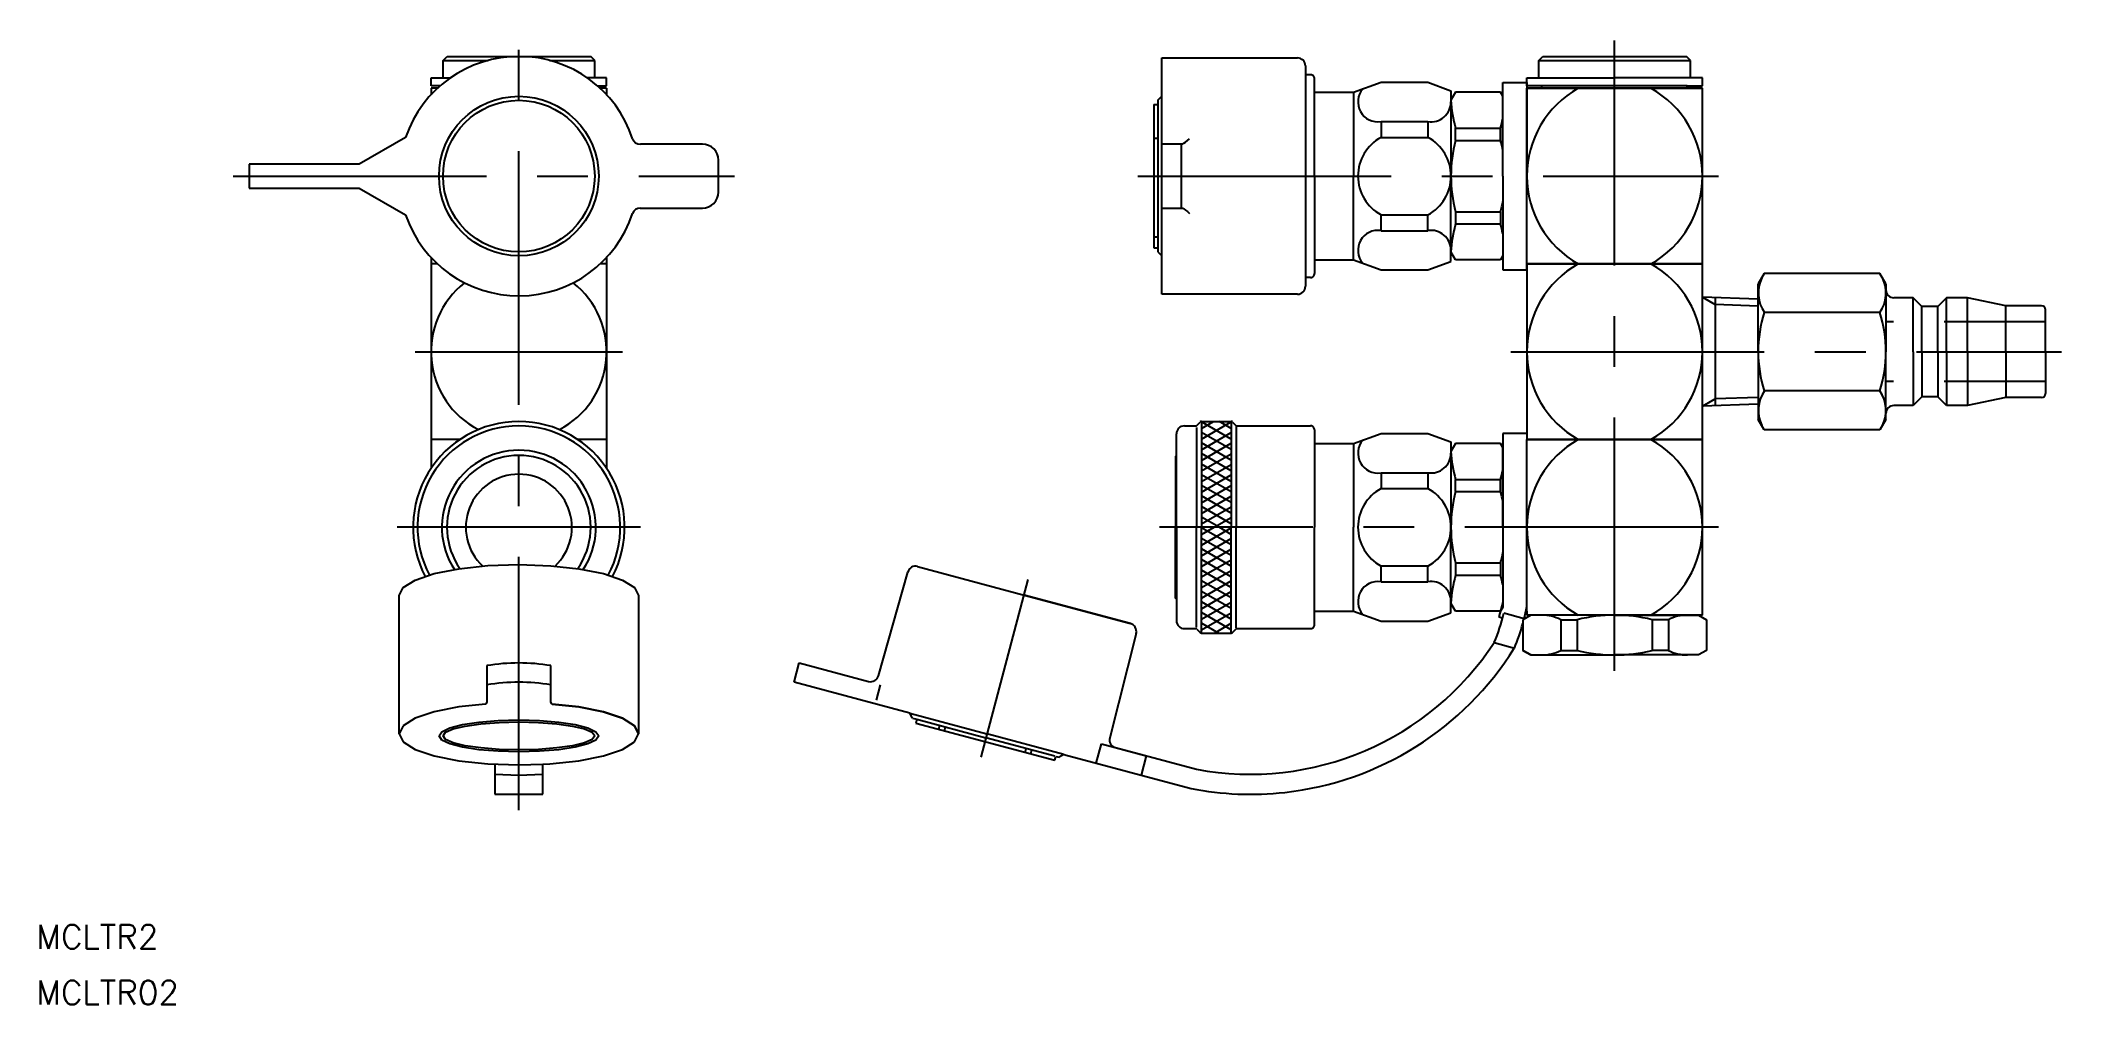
# Model space of a CAD drawing. Extents: x -60 to 193, y -104 to 17.
import ezdxf

# ---------------------------------------------------------------- set-up
doc = ezdxf.new("R2010")
doc.units = 0
doc.linetypes.add('CENTER', pattern=[50.8, 31.75, -6.35, 6.35, -6.35])
doc.linetypes.add('DASHED', pattern=[19.05, 12.7, -6.35])
doc.layers.get('0').update_dxf_attribs({"linetype": 'CONTINUOUS'})
doc.layers.add('CENTER', color=1, linetype='CENTER')
doc.styles.get("Standard").update_dxf_attribs({"font": 'txt.shx', "height": 3, "bigfont": 'bigfont.shx'})

msp = doc.modelspace()

# ---------------------------------------------------------------- linework, layer by layer
at = {"color": 7, "linetype": 'CONTINUOUS'}
for p, q in [((-9.5, 14.5), (-9, 15)), ((-9.5, 14.5), (-3.84, 14.5)), ((-9.5, 12.3), (-9.5, 14.5)), ((-9, 15), (9, 15)), ((3.84, 14.5), (9.5, 14.5)), ((9.5, 14.5), (9, 15)), ((9.5, 12.3), (9.5, 14.5)), ((80.53, -14.8), (80.53, 14.8)), ((80.53, 14.8), (97.53, 14.8)), ((98.53, 13.8), (98.53, -13.8)), ((99.18, 12.7), (98.53, 12.7)), ((127.77, 14.5), (128.27, 15)), ((127.77, 14.5), (137.27, 14.5)), ((127.77, 12.3), (127.77, 14.5)), ((128.27, 15), (146.27, 15)), ((137.27, 14.5), (146.77, 14.5)), ((146.77, 14.5), (146.27, 15)), ((146.77, 12.3), (146.77, 14.5)), ((-11, 11.3), (-11, 12.3)), ((-11, 12.3), (-9.1, 12.3)), ((-9.86, 11.3), (-11, 11.3)), ((-11, 11), (-11, 10.2)), ((-10.2, 11), (-11, 11)), ((-9.5, 12.3), (-9.1, 12.3)), ((-9.1, 12.3), (-8.59, 12.3)), ((9.5, 12.3), (8.59, 12.3)), ((11, 12.3), (9.1, 12.3)), ((9.86, 11.3), (11, 11.3)), ((11, 11), (10.2, 11)), ((11, 11.3), (11, 12.3)), ((11, 11), (11, 10.2)), ((99.68, 0), (99.68, 12.2)), ((99.68, 10.5), (104.57, 10.5)), ((104.57, 10.5), (108.01, 11.75)), ((104.57, 10.5), (104.57, 0)), ((108.01, 11.75), (113.89, 11.75)), ((113.89, 11.75), (116.77, 10.7)), ((116.77, 10.7), (116.77, 0)), ((117.35, 10.5), (116.77, 9.5)), ((122.98, 10.5), (117.35, 10.5)), ((123.27, 10), (122.98, 10.5)), ((123.27, -0.01), (123.27, 11.74)), ((123.27, 11.74), (126.27, 11.74)), ((126.27, 11.3), (126.27, 12.3)), ((126.27, 12.3), (128.17, 12.3)), ((126.27, 11.74), (126.27, 0.01)), ((146.37, 11.3), (126.27, 11.3)), ((126.27, 11), (148.27, 11)), ((148.27, 11), (126.27, 11)), ((126.27, -11), (126.27, 11)), ((126.27, -11.01), (126.27, 10.99)), ((127.77, 12.3), (128.17, 12.3)), ((127.77, 11), (128.17, 11)), ((128.17, 12.3), (137.27, 12.3)), ((128.17, 11), (128.17, 11.3)), ((146.77, 12.3), (137.27, 12.3)), ((146.77, 11), (137.27, 11)), ((148.27, 12.3), (146.37, 12.3)), ((146.37, 11), (146.37, 11.3)), ((146.37, 11.3), (148.27, 11.3)), ((148.27, 11.3), (148.27, 12.3)), ((148.27, -55), (148.27, 11)), ((79.53, 8.98), (79.53, -7.62)), ((79.53, 8.98), (80.03, 8.98)), ((80.03, 9.5), (80.53, 10)), ((80.03, 9.5), (80.03, -9.5)), ((80.53, -10.01), (80.53, 10.01)), ((116.77, 9.5), (116.77, 0)), ((123.27, 0), (123.27, 10)), ((123.27, 0.01), (123.27, 9.01)), ((123.27, -0.01), (123.27, 8.99)), ((123.27, 0), (123.27, 7.9)), ((108.01, 6.84), (108.01, 4.85)), ((108.01, 6.84), (113.89, 6.84)), ((113.89, 6.84), (113.89, 4.85)), ((117.35, 5.99), (122.98, 5.99)), ((117.35, 4.47), (117.35, 5.99)), ((122.98, 4.47), (122.98, 5.99)), ((-14.19, 4.85), (-20, 1.5)), ((15.72, 4), (15.22, 4)), ((23, 4), (15.72, 4)), ((23, 4), (23, 4)), ((79.53, 4.74), (80.03, 4.74)), ((83.07, 4), (80.53, 4)), ((83.03, 1.5), (83.03, 4)), ((83.07, 4), (83.16, 4.03)), ((83.16, 4.03), (83.31, 4.11)), ((83.31, 4.11), (83.5, 4.25)), ((83.5, 4.25), (83.75, 4.44)), ((83.75, 4.44), (84.03, 4.68)), ((108.01, 4.85), (113.89, 4.85)), ((117.35, 4.47), (122.98, 4.47)), ((-20, 1.5), (-33.79, 1.5)), ((-33.79, 1.5), (-33.79, -1.5)), ((25, 0), (25, 2)), ((25, -2), (25, 0)), ((79.53, 0), (80.03, 0)), ((83.03, -1.5), (83.03, 1.5)), ((99.68, 0), (99.68, -12.2)), ((104.57, -10.5), (104.57, 0)), ((123.27, 0.01), (123.27, -11.74)), ((126.27, -10.49), (126.27, 0.01)), ((-33.79, -1.5), (-20, -1.5)), ((-20, -1.5), (-14.19, -4.85)), ((83.03, -4), (83.03, -1.5)), ((116.77, -10.7), (116.77, 0)), ((116.77, -9.5), (116.77, 0)), ((123.27, 0), (123.27, -7.9)), ((123.27, 0), (123.27, -10)), ((123.27, -0.01), (123.27, -9.01)), ((123.27, -0.01), (123.27, -9.01)), ((126.27, -11.74), (126.27, -0.01)), ((15.2, -4), (15.39, -4)), ((15.39, -4), (23, -4)), ((80.53, -4), (83.07, -4)), ((83.07, -4), (83.16, -4.03)), ((83.16, -4.03), (83.31, -4.11)), ((83.31, -4.11), (83.5, -4.25)), ((83.5, -4.25), (83.75, -4.44)), ((83.75, -4.44), (84.03, -4.68)), ((108.01, -4.86), (113.89, -4.86)), ((108.01, -6.84), (108.01, -4.86)), ((113.89, -6.84), (113.89, -4.86)), ((117.35, -4.47), (122.98, -4.47)), ((117.35, -4.47), (117.35, -5.99)), ((122.98, -4.47), (122.98, -5.99)), ((108.01, -6.84), (113.89, -6.84)), ((117.35, -5.99), (122.98, -5.99)), ((79.53, -7.62), (80.03, -7.62)), ((79.53, -7.64), (79.53, -8.98)), ((79.53, -8.98), (80.03, -8.98)), ((80.03, -9.5), (80.53, -10)), ((117.35, -10.5), (116.77, -9.5)), ((123.27, -10), (122.98, -10.5)), ((-11, -10.2), (-11, -11)), ((-11, -11), (-11, -33)), ((-10.2, -11), (-11, -11)), ((11, -11), (10.2, -11)), ((11, -10.2), (11, -11)), ((11, -11), (11, -33)), ((99.68, -10.5), (104.57, -10.5)), ((104.57, -10.5), (108.01, -11.75)), ((108.01, -11.75), (113.89, -11.75)), ((113.89, -11.75), (116.77, -10.7)), ((122.98, -10.5), (117.35, -10.5)), ((123.27, -11.74), (126.27, -11.74)), ((126.27, -11), (126.27, -33)), ((148.27, -11), (126.27, -11)), ((126.27, -11), (148.27, -11)), ((156.02, -12.19), (155.26, -13.5)), ((170.5, -12.19), (156.02, -12.19)), ((171.26, -13.5), (170.5, -12.19)), ((97.53, -14.8), (80.53, -14.8)), ((99.18, -12.7), (98.53, -12.7)), ((155.26, -15.42), (148.27, -15.18)), ((155.26, -22), (155.26, -13.5)), ((171.26, -13.5), (171.26, -22)), ((149.85, -15.23), (149.85, -28.77)), ((170.5, -17.09), (156.02, -17.09)), ((174.66, -15.25), (172.26, -15.25)), ((174.66, -22), (174.66, -15.25)), ((175.76, -16.35), (174.66, -15.25)), ((175.76, -22), (175.76, -16.35)), ((177.76, -16.35), (175.76, -16.35)), ((178.86, -15.25), (177.76, -16.35)), ((177.76, -22), (177.76, -16.35)), ((178.86, -22), (178.86, -15.25)), ((181.46, -15.25), (178.86, -15.25)), ((181.46, -22), (181.46, -15.25)), ((186.26, -16.25), (181.46, -15.25)), ((186.26, -22), (186.26, -16.25)), ((190.76, -16.25), (186.26, -16.25)), ((191.26, -22), (191.26, -16.75)), ((155.26, -22), (155.26, -30.5)), ((171.26, -30.5), (171.26, -22)), ((174.66, -22), (174.66, -28.75)), ((175.76, -22), (175.76, -27.65)), ((177.76, -22), (177.76, -27.65)), ((178.86, -22), (178.86, -28.75)), ((181.46, -22), (181.46, -28.75)), ((186.26, -22), (186.26, -27.75)), ((191.26, -22), (191.26, -27.25)), ((170.5, -26.91), (156.02, -26.91)), ((175.76, -27.65), (174.66, -28.75)), ((177.76, -27.65), (175.76, -27.65)), ((178.86, -28.75), (177.76, -27.65)), ((186.26, -27.75), (181.46, -28.75)), ((190.76, -27.75), (186.26, -27.75)), ((155.26, -28.58), (148.27, -28.82)), ((174.66, -28.75), (172.26, -28.75)), ((181.46, -28.75), (178.86, -28.75)), ((82.38, -44), (82.38, -32.3)), ((83.38, -31.3), (84.8, -31.3)), ((84.88, -31.48), (84.88, -44)), ((84.94, -31.24), (85.37, -30.81)), ((85.51, -30.75), (85.51, -44)), ((85.51, -30.75), (89.25, -30.75)), ((85.51, -31.63), (87.04, -30.75)), ((89.25, -32.94), (85.51, -30.78)), ((85.51, -32.96), (89.25, -30.8)), ((89.25, -34.26), (85.51, -32.11)), ((85.51, -34.29), (89.25, -32.13)), ((89.25, -31.61), (87.76, -30.75)), ((89.25, -30.75), (89.25, -44)), ((89.39, -30.81), (89.82, -31.24)), ((89.88, -31.4), (89.88, -44)), ((89.96, -31.3), (99.18, -31.3)), ((99.68, -31.8), (99.68, -44)), ((104.57, -33.5), (108.01, -32.25)), ((108.01, -32.25), (113.89, -32.25)), ((113.89, -32.25), (116.77, -33.3)), ((126.27, -32.26), (123.27, -32.26)), ((123.27, -32.26), (123.27, -53.4)), ((156.02, -31.81), (155.26, -30.5)), ((170.5, -31.81), (156.02, -31.81)), ((171.26, -30.5), (170.5, -31.81)), ((-7.39, -33), (-11, -33)), ((-11, -33), (-11, -36.61)), ((11, -33), (7.39, -33)), ((11, -33), (11, -36.61)), ((82.38, -34.99), (82.27, -35.1)), ((82.27, -35.1), (82.27, -44)), ((89.25, -35.59), (85.51, -33.43)), ((85.51, -35.62), (89.25, -33.46)), ((89.25, -36.92), (85.51, -34.76)), ((85.51, -36.94), (89.25, -34.79)), ((99.68, -33.5), (104.57, -33.5)), ((104.57, -33.5), (104.57, -44)), ((116.77, -33.3), (116.77, -44)), ((117.35, -33.5), (116.77, -34.5)), ((116.77, -34.5), (116.77, -44)), ((122.98, -33.5), (117.35, -33.5)), ((123.27, -34), (122.98, -33.5)), ((123.27, -44), (123.27, -34)), ((123.27, -43.99), (123.27, -34.99)), ((148.27, -33), (126.27, -33)), ((126.27, -33), (148.27, -33)), ((126.27, -55), (126.27, -33)), ((89.25, -38.25), (85.51, -36.09)), ((85.51, -38.27), (89.25, -36.12)), ((89.25, -39.57), (85.51, -37.42)), ((85.51, -39.6), (89.25, -37.44)), ((108.01, -37.16), (113.89, -37.16)), ((108.01, -37.16), (108.01, -39.15)), ((113.89, -37.16), (113.89, -39.15)), ((123.27, -44), (123.27, -36.1)), ((89.25, -40.9), (85.51, -38.75)), ((85.51, -40.93), (89.25, -38.77)), ((89.25, -42.23), (85.51, -40.07)), ((85.51, -42.26), (89.25, -40.1)), ((108.01, -39.15), (113.89, -39.15)), ((117.35, -38.01), (122.98, -38.01)), ((117.35, -39.53), (117.35, -38.01)), ((117.35, -39.53), (122.98, -39.53)), ((122.98, -39.53), (122.98, -38.01)), ((89.25, -43.56), (85.51, -41.4)), ((85.51, -43.58), (89.25, -41.43)), ((87.71, -44), (85.51, -42.73)), ((87.09, -44), (89.25, -42.76)), ((82.27, -52.9), (82.27, -44)), ((82.38, -44), (82.38, -55.7)), ((84.88, -56.52), (84.88, -44)), ((85.51, -57.25), (85.51, -44)), ((85.51, -44.91), (87.09, -44)), ((89.25, -46.21), (85.51, -44.06)), ((85.51, -46.24), (89.25, -44.08)), ((89.25, -47.54), (85.51, -45.39)), ((85.51, -47.57), (89.25, -45.41)), ((89.25, -44.89), (87.71, -44)), ((89.25, -57.25), (89.25, -44)), ((89.88, -56.6), (89.88, -44)), ((99.68, -56.2), (99.68, -44)), ((104.57, -54.5), (104.57, -44)), ((116.77, -54.7), (116.77, -44)), ((116.77, -53.5), (116.77, -44)), ((123.27, -44), (123.27, -51.9)), ((123.27, -44), (123.27, -54)), ((123.27, -44.01), (123.27, -53.01)), ((126.27, -51.9), (126.27, -44)), ((89.25, -48.87), (85.51, -46.71)), ((85.51, -48.9), (89.25, -46.74)), ((89.25, -50.2), (85.51, -48.04)), ((85.51, -50.22), (89.25, -48.07)), ((-14.49, -51.55), (-12.99, -50.61)), ((-12.99, -50.61), (-10.61, -49.81)), ((-10.61, -49.81), (-7.5, -49.19)), ((-7.5, -49.19), (-3.88, -48.8)), ((-3.88, -48.8), (0, -48.66)), ((0, -48.66), (4, -48.81)), ((4, -48.81), (7.5, -49.19)), ((7.5, -49.19), (10.61, -49.81)), ((10.61, -49.81), (12.99, -50.61)), ((12.99, -50.61), (14.49, -51.55)), ((45.04, -62.61), (48.73, -49.63)), ((49.96, -48.92), (63.29, -52.49)), ((49.96, -48.92), (49.96, -48.92)), ((89.25, -51.53), (85.51, -49.37)), ((85.51, -51.55), (89.25, -49.4)), ((108.01, -48.85), (113.89, -48.85)), ((108.01, -50.84), (108.01, -48.85)), ((113.89, -50.84), (113.89, -48.85)), ((117.35, -48.47), (122.98, -48.47)), ((117.35, -48.47), (117.35, -49.99)), ((117.35, -49.99), (122.98, -49.99)), ((122.98, -48.47), (122.98, -49.99)), ((-15, -52.56), (-14.49, -51.55)), ((-15, -54.66), (-15, -52.56)), ((14.49, -51.55), (15, -52.56)), ((15, -52.56), (15, -69.41)), ((76.62, -56.06), (63.29, -52.49)), ((63.29, -52.49), (76.62, -56.06)), ((82.38, -53.01), (82.27, -52.9)), ((89.25, -52.85), (85.51, -50.7)), ((85.51, -52.88), (89.25, -50.72)), ((89.25, -54.18), (85.51, -52.03)), ((85.51, -54.21), (89.25, -52.05)), ((108.01, -50.84), (113.89, -50.84)), ((-15, -69.88), (-15, -54.66)), ((89.25, -55.51), (85.51, -53.35)), ((85.51, -55.53), (89.25, -53.38)), ((89.25, -56.84), (85.51, -54.68)), ((85.51, -56.86), (89.25, -54.71)), ((99.68, -54.5), (104.57, -54.5)), ((104.57, -54.5), (108.01, -55.75)), ((113.89, -55.75), (116.77, -54.7)), ((117.35, -54.5), (116.77, -53.5)), ((122.98, -54.5), (117.35, -54.5)), ((123.27, -53.4), (122.76, -55.23)), ((122.76, -55.23), (123.24, -55.36)), ((123.27, -54), (122.98, -54.5)), ((125.92, -55.48), (123.41, -54.78)), ((126.77, -55), (125.77, -55.58)), ((126.77, -55), (125.77, -55.58)), ((125.77, -55.58), (125.77, -59.42)), ((126.27, -54.5), (126.27, -55)), ((126.27, -55), (126.27, -54.5)), ((148.27, -55), (126.27, -55)), ((127.77, -55), (126.77, -55)), ((137.27, -55), (126.77, -55)), ((130.52, -55.58), (130.52, -59.42)), ((130.52, -55.58), (132.58, -55.58)), ((132.58, -55.58), (132.58, -59.42)), ((147.77, -55), (137.27, -55)), ((137.27, -55), (147.77, -55)), ((141.96, -55.58), (141.96, -59.42)), ((144.02, -55.58), (141.96, -55.58)), ((144.02, -55.58), (144.02, -59.42)), ((147.77, -55), (148.77, -55.58)), ((148.77, -55.58), (148.77, -59.42)), ((77.32, -57.29), (74.02, -70.38)), ((83.38, -56.7), (84.8, -56.7)), ((84.94, -56.76), (85.37, -57.19)), ((87.66, -57.25), (85.51, -56.01)), ((85.51, -57.25), (89.25, -57.25)), ((87.14, -57.25), (89.25, -56.03)), ((89.39, -57.19), (89.82, -56.76)), ((89.96, -56.7), (99.18, -56.7)), ((108.01, -55.75), (113.89, -55.75)), ((122.2, -58.44), (124.71, -59.14)), ((126.77, -60), (125.77, -59.42)), ((125.77, -59.42), (126.77, -60)), ((126.77, -60), (137.27, -60)), ((130.52, -59.42), (132.58, -59.42)), ((147.77, -60), (137.27, -60)), ((144.02, -59.42), (141.96, -59.42)), ((148.77, -59.42), (147.77, -60)), ((-4, -61.32), (-4, -65.95)), ((4, -65.95), (4, -61.32)), ((34.48, -63.41), (35.13, -60.99)), ((35.13, -60.99), (43.82, -63.32)), ((-4, -63.74), (-4, -63.74)), ((4, -63.74), (4, -63.74)), ((48.97, -67.29), (34.48, -63.41)), ((44.79, -65.65), (45.31, -63.72)), ((-12.99, -67.93), (-14.49, -68.87)), ((-12.99, -67.93), (-14.49, -68.87)), ((-10.61, -67.12), (-12.99, -67.93)), ((-10.61, -67.12), (-12.99, -67.93)), ((-7.5, -66.5), (-10.61, -67.12)), ((-7.5, -66.5), (-10.61, -67.12)), ((-4.18, -66.15), (-7.5, -66.5)), ((-4.18, -66.15), (-7.5, -66.5)), ((-4.18, -66.15), (-7.5, -66.5)), ((-5, -68.41), (-2.59, -68.21)), ((-4.18, -66.15), (-4.18, -66.15)), ((-2.59, -68.21), (0, -68.14)), ((0, -68.14), (2.59, -68.21)), ((2.59, -68.21), (5, -68.41)), ((7.5, -66.5), (4.18, -66.15)), ((4.18, -66.15), (7.5, -66.5)), ((7.5, -66.5), (4.18, -66.15)), ((7.5, -66.5), (10.61, -67.12)), ((10.61, -67.12), (7.5, -66.5)), ((10.61, -67.12), (12.99, -67.93)), ((12.99, -67.93), (10.61, -67.12)), ((12.99, -67.93), (14.49, -68.87)), ((14.49, -68.87), (12.99, -67.93)), ((48.97, -67.29), (58.63, -69.88)), ((48.97, -67.29), (58.63, -69.88)), ((49.32, -67.9), (48.97, -67.29)), ((49.32, -67.9), (49.85, -68.04)), ((49.85, -68.04), (49.72, -68.53)), ((49.85, -68.04), (58.5, -70.36)), ((-14.49, -68.87), (-15, -69.88)), ((-14.49, -68.87), (-15, -69.88)), ((-15, -69.88), (-14.49, -70.89)), ((-14.49, -70.89), (-12.99, -71.83)), ((-10, -70.14), (-9.66, -69.62)), ((-9.66, -70.66), (-10, -70.14)), ((-9.66, -69.62), (-8.66, -69.14)), ((-8.66, -71.14), (-9.66, -70.66)), ((-9.5, -70.14), (-9.18, -69.69)), ((-9.18, -70.59), (-9.5, -70.14)), ((-9.18, -69.69), (-8.23, -69.26)), ((-8.23, -71.01), (-9.18, -70.59)), ((-8.66, -69.14), (-7.07, -68.73)), ((-8.23, -69.26), (-6.72, -68.9)), ((-7.07, -68.73), (-5, -68.41)), ((-6.72, -68.9), (-4.75, -68.62)), ((-4.75, -68.62), (-2.46, -68.45)), ((-2.46, -68.45), (0, -68.39)), ((0, -68.39), (2.46, -68.45)), ((2.46, -68.45), (4.75, -68.62)), ((4.75, -68.62), (6.72, -68.9)), ((5, -68.41), (7.07, -68.73)), ((6.72, -68.9), (8.23, -69.26)), ((7.07, -68.73), (8.66, -69.14)), ((8.23, -69.26), (9.18, -69.69)), ((9.18, -70.59), (8.23, -71.01)), ((8.66, -69.14), (9.66, -69.62)), ((9.66, -70.66), (8.66, -71.14)), ((9.18, -69.69), (9.5, -70.14)), ((9.5, -70.14), (9.18, -70.59)), ((9.66, -69.62), (10, -70.14)), ((10, -70.14), (9.66, -70.66)), ((12.99, -71.83), (14.49, -70.89)), ((14.49, -68.87), (15, -69.88)), ((15, -69.88), (14.49, -68.87)), ((14.49, -70.89), (15, -69.88)), ((15, -69.41), (15, -69.88)), ((49.72, -68.53), (67.14, -73.19)), ((52.61, -69.3), (52.73, -68.81)), ((53.31, -69.49), (53.44, -69)), ((67.14, -72.68), (58.5, -70.36)), ((68.29, -72.46), (58.63, -69.88)), ((68.29, -72.46), (58.63, -69.88)), ((-12.99, -71.83), (-10.61, -72.64)), ((-10.61, -72.64), (-7.5, -73.26)), ((-7.07, -71.55), (-8.66, -71.14)), ((-6.72, -71.38), (-8.23, -71.01)), ((-7.5, -73.26), (-3.88, -73.65)), ((-5, -71.87), (-7.07, -71.55)), ((-4.75, -71.65), (-6.72, -71.38)), ((-2.59, -72.07), (-5, -71.87)), ((-2.46, -71.83), (-4.75, -71.65)), ((0, -72.14), (-2.59, -72.07)), ((0, -71.89), (-2.46, -71.83)), ((2.46, -71.83), (0, -71.89)), ((2.59, -72.07), (0, -72.14)), ((4.75, -71.65), (2.46, -71.83)), ((5, -71.87), (2.59, -72.07)), ((3.88, -73.65), (7.5, -73.26)), ((6.72, -71.38), (4.75, -71.65)), ((7.07, -71.55), (5, -71.87)), ((8.23, -71.01), (6.72, -71.38)), ((8.66, -71.14), (7.07, -71.55)), ((7.5, -73.26), (10.61, -72.64)), ((10.61, -72.64), (12.99, -71.83)), ((63.42, -72.2), (63.55, -71.71)), ((64.13, -72.39), (64.26, -71.9)), ((67.14, -73.19), (67.27, -72.71)), ((67.27, -72.71), (67.67, -72.82)), ((68.29, -72.46), (67.67, -72.82)), ((68.29, -72.46), (84.22, -76.73)), ((72.34, -73.55), (72.98, -71.13)), ((72.98, -71.13), (78.59, -72.64)), ((74.73, -71.6), (84.87, -74.32)), ((78.59, -72.64), (77.95, -75.05)), ((-3.88, -73.65), (0, -73.78)), ((-3, -73.68), (-3, -77.44)), ((-3, -74.95), (0, -75.05)), ((0, -73.78), (3, -73.68)), ((0, -75.05), (3, -74.95)), ((3, -73.68), (3.88, -73.65)), ((3, -77.44), (3, -73.68)), ((-3, -77.44), (3, -77.44))]:
    msp.add_line(p, q, dxfattribs=at)
at = {"color": 3, "linetype": 'CONTINUOUS'}
for p, q in [((148.27, -15.18), (149.85, -16.09)), ((155.26, -16.28), (149.85, -16.09)), ((155.26, -27.72), (149.85, -27.91)), ((148.27, -28.82), (149.85, -27.91))]:
    msp.add_line(p, q, dxfattribs=at)
at = {"color": 3, "linetype": 'DASHED'}
for p, q in [((191.26, -18.25), (171.26, -18.25)), ((191.26, -25.75), (171.26, -25.75))]:
    msp.add_line(p, q, dxfattribs=at)
at = {"color": 7, "linetype": 'CONTINUOUS'}
for radius in [10, 9.5]:
    msp.add_circle((0, 0), radius, dxfattribs=at)
for centre, radius, start, end in [((0, 0), 15, 18.2142, 161.1256), ((97.53, 13.8), 1, 0, 90), ((99.18, 12.2), 0.5, 359.9985, 90), ((107.61, 9.29), 2.49, 139.1944, 279.1918), ((138.88, 0), 12.61, 119.2749, 240.725), ((135.66, 0), 12.61, 299.2749, 60.725), ((114.28, 9.29), 2.49, 260.8083, 0.0012), ((132.79, 10.33), 16.04, 182.9788, 195.7089), ((107.86, 10.28), 15.71, 344.1594, 348.636), ((15.2, 5), 1, 198.2142, 271.2473), ((23, 2), 2, 0, 90), ((110.65, 0), 5.53, 118.5664, 180), ((111.24, 0), 5.53, 0.0036, 61.4362), ((134.38, 0), 17.61, 165.2877, 180), ((105.95, 0), 17.61, 10.3889, 14.7123), ((110.65, 0), 5.53, 180, 241.4336), ((23, -2), 2, 270, 0), ((111.24, 0), 5.53, 298.5638, 359.9964), ((134.38, 0), 17.61, 180, 194.7123), ((0, 0), 15, 198.8744, 341.79), ((15.2, -5), 1, 90, 161.79), ((105.95, 0), 17.61, 345.2877, 349.6111), ((107.61, -9.29), 2.49, 80.8082, 220.8056), ((114.28, -9.29), 2.49, 359.9988, 99.1917), ((132.79, -10.33), 16.04, 164.2911, 177.0212), ((107.86, -10.28), 15.71, 11.364, 15.8406), ((99.18, -12.2), 0.5, 270, 0.0015), ((138.88, -22), 12.61, 119.2749, 240.725), ((135.66, -22), 12.61, 299.2749, 60.725), ((0, -22), 11, 128.2679, 242.5328), ((0, -22), 11, 297.4672, 51.7321), ((97.53, -13.8), 1, 270, 0), ((159.61, -14.64), 4.34, 154.3844, 214.3843), ((166.92, -14.64), 4.34, 325.6157, 25.6156), ((172.26, -14.25), 1, 180, 270), ((171.5, -22), 16.24, 162.4113, 180.0007), ((155.02, -22), 16.24, 359.9991, 17.5883), ((190.76, -16.75), 0.5, 0, 90), ((171.5, -22), 16.24, 179.9993, 197.5887), ((155.02, -22), 16.24, 342.4117, 0.0009), ((159.61, -29.36), 4.34, 145.6157, 205.6156), ((166.92, -29.36), 4.34, 334.3844, 34.3843), ((190.76, -27.25), 0.5, 270, 0), ((172.26, -29.75), 1, 90, 180), ((0, -44), 13.25, 90, 207.8141), ((0, -44), 12.7, 90, 208.2116), ((0, -44), 13.25, 332.1859, 90), ((0, -44), 12.7, 331.7884, 90), ((83.38, -32.3), 1, 90, 180), ((84.8, -31.1), 0.2, 269.9956, 314.999), ((85.51, -30.95), 0.2, 90, 134.9994), ((89.25, -30.95), 0.2, 44.9998, 90), ((89.96, -31.1), 0.2, 224.9958, 269.9956), ((99.18, -31.8), 0.5, 359.9985, 90), ((0, -44), 9.65, 90, 213.303), ((0, -44), 9.01, 90, 215.0441), ((0, -44), 9.65, 326.697, 90), ((0, -44), 9.01, 324.9559, 90), ((107.61, -34.71), 2.49, 139.1944, 279.1918), ((114.28, -34.71), 2.49, 260.8083, 0.0012), ((132.79, -33.67), 16.04, 182.9788, 195.7089), ((138.88, -44), 12.61, 119.2749, 240.725), ((135.66, -44), 12.61, 299.2749, 60.725), ((0, -44), 6.65, 90, 227.0333), ((0, -44), 6.65, 312.9667, 90), ((107.86, -33.72), 15.71, 344.1594, 348.636), ((110.65, -44), 5.53, 118.5664, 180), ((111.24, -44), 5.53, 0.0036, 61.4362), ((134.38, -44), 17.61, 165.2877, 180), ((105.95, -44), 17.61, 10.3889, 14.7123), ((110.65, -44), 5.53, 180, 241.4336), ((111.24, -44), 5.53, 298.5638, 359.9964), ((134.38, -44), 17.61, 180, 194.7123), ((105.95, -44), 17.61, 345.2877, 349.6111), ((49.7, -49.88), 1, 75.0007, 165), ((132.79, -54.33), 16.04, 164.2911, 177.0212), ((107.86, -54.28), 15.71, 11.364, 15.8406), ((107.61, -53.29), 2.49, 80.8082, 220.8056), ((114.28, -53.29), 2.49, 359.9988, 99.1917), ((83.38, -55.7), 1, 180, 270), ((97.79, -48.36), 26.4, 337.5552, 345.9394), ((99.39, -48.71), 27.39, 345.6482, 349.0109), ((128.15, -60.18), 5.18, 62.6837, 90), ((137.27, -74.34), 19.34, 90, 104.0349), ((137.27, -74.34), 19.34, 75.9651, 90), ((146.39, -60.18), 5.18, 90, 117.3163), ((76.36, -57.03), 1, 345, 75.0007), ((84.8, -56.9), 0.2, 45.001, 90.0044), ((85.51, -57.05), 0.2, 225.0006, 270), ((89.25, -57.05), 0.2, 270, 315.0002), ((89.96, -56.9), 0.2, 90.0044, 135.0042), ((99.18, -56.2), 0.5, 270, 0.0015), ((99.39, -48.71), 27.39, 337.6037, 344.4518), ((91.62, -38.38), 36.56, 259.369, 326.8139), ((91.63, -38.41), 39.04, 276.3684, 327.9123), ((128.15, -54.82), 5.18, 270, 297.3163), ((137.27, -40.66), 19.34, 255.9651, 270), ((137.27, -40.66), 19.34, 270, 284.0349), ((146.39, -54.82), 5.18, 242.6837, 270), ((0, -85.16), 24.16, 80.472, 99.536), ((44.08, -62.35), 1, 255, 345), ((0, -87.57), 24.16, 80.472, 99.536), ((-4.2, -65.95), 0.2, 276.1425, 0), ((4.2, -65.95), 0.2, 180, 263.8532), ((74.99, -70.64), 1, 165, 255), ((91.63, -38.41), 39.04, 259.0604, 276.3684)]:
    msp.add_arc(centre, radius, start, end, dxfattribs=at)
at = {"layer": 'CENTER', "color": 1, "linetype": 'CENTER'}
for p, q in [((0, -79.44), (0, 17)), ((137.27, -62), (137.27, 17)), ((-35.79, 0), (27, 0)), ((77.53, 0), (150.27, 0)), ((-13, -22), (13, -22)), ((124.27, -22), (193.26, -22)), ((15.25, -44), (-15.25, -44)), ((150.27, -44), (80.27, -44)), ((57.92, -72.79), (63.8, -50.56))]:
    msp.add_line(p, q, dxfattribs=at)

# ---------------------------------------------------------------- texts
at = {"color": 7, "linetype": 'CONTINUOUS'}
for s, p in [('MCLTR2', (-60.45, -96.8)), ('MCLTR02', (-60.45, -103.8))]:
    msp.add_text(s, height=3, dxfattribs=at).set_placement(p)

doc.saveas('drawing.dxf')
